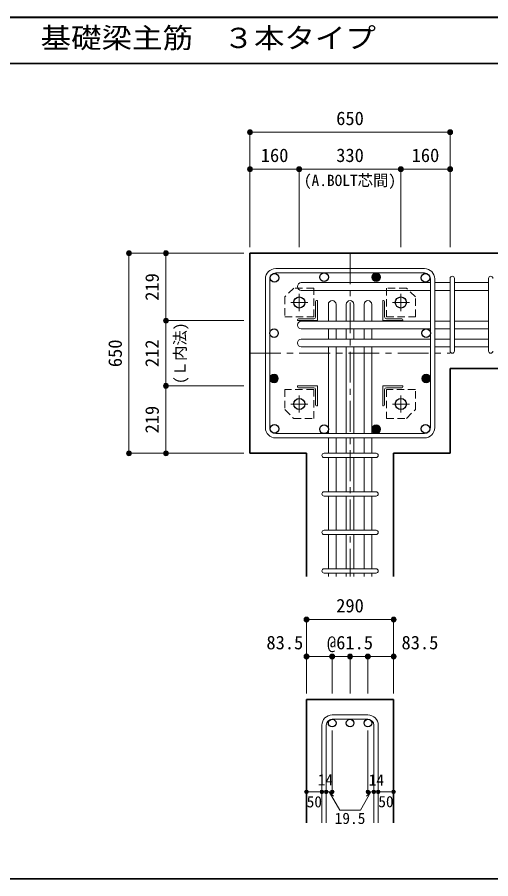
# Model space of a CAD drawing. Units: millimetres at full size, sheet at 1:20. Extents: x -3982 to 3969, y -2797 to 2801.
# Drawn here: x -628 to 910, y 2 to 2801 of the extents above; entities that cross this region are included whole.
import ezdxf
from ezdxf.enums import TextEntityAlignment as Align

# ---------------------------------------------------------------- set-up
doc = ezdxf.new("R2010")
doc.units = ezdxf.units.MM
doc.header["$LTSCALE"] = 20
doc.header["$PDMODE"] = 32
doc.header["$PDSIZE"] = 12
doc.linetypes.add('CHAIN1', pattern=[8, 5, -1, 1, -1])
doc.linetypes.add('DASHED1', pattern=[1.8, 1.2, -0.6])
for name, color, linetype, lineweight in [('6-1_躯体線', 2, 'Continuous', 35), ('6-2_A.Bolt_', 4, 'Continuous', 9), ('6-3_柱型主筋', 4, 'Continuous', 9), ('6-4_フープ', 7, 'Continuous', 18), ('6-5_梁主筋', 7, 'Continuous', 18), ('6-6_S.T.P.', 7, 'Continuous', 18), ('6-7_文字', 7, 'Continuous', 18), ('6-9', 4, 'DASHED1', 9), ('6-D_寸法', 4, 'Continuous', 9), ('F-0_枠', 6, 'Continuous', 40)]:
    doc.layers.add(name, color=color, linetype=linetype, lineweight=lineweight)
doc.styles.add('ＭＳ ゴシック', font='')
doc.styles.get('ＭＳ ゴシック').set_extended_font_data('MS Gothic')

msp = doc.modelspace()

# ---------------------------------------------------------------- linework, layer by layer
at = {"layer": '6-1_躯体線'}
for p, q in [((1178.29, 2034.12), (128.29, 2034.12)), ((128.29, 1384.12), (128.29, 2034.12)), ((1178.29, 1659.12), (778.29, 1659.12)), ((778.29, 1384.12), (778.29, 1659.12)), ((594.79, 984.12), (594.79, 1384.12)), ((778.29, 1384.12), (594.79, 1384.12)), ((311.79, 584.12), (311.79, 184.12)), ((311.79, 584.12), (594.79, 584.12)), ((594.79, 584.12), (594.79, 184.12))]:
    msp.add_line(p, q, dxfattribs=at)
msp.add_lwpolyline([(311.79, 984.12), (311.79, 1384.12), (128.29, 1384.12)], dxfattribs=at)
at = {"layer": '6-2_A.Bolt_', "linetype": 'CHAIN1'}
for p, q in [((288.29, 1901.92), (288.29, 1846.42)), ((618.29, 1901.92), (618.29, 1846.42)), ((260.49, 1874.12), (315.99, 1874.12)), ((646.09, 1874.12), (590.59, 1874.12)), ((288.29, 1516.32), (288.29, 1571.82)), ((618.29, 1516.33), (618.29, 1571.82)), ((260.49, 1544.12), (315.99, 1544.12)), ((646.09, 1544.13), (590.59, 1544.13))]:
    msp.add_line(p, q, dxfattribs=at)
at = {"layer": '6-2_A.Bolt_'}
for p, q in [((341.29, 1877.12), (341.29, 1827.12)), ((347.29, 1880.12), (344.29, 1880.12)), ((347.29, 1880.12), (347.29, 1815.12)), ((559.29, 1880.12), (559.29, 1815.12)), ((559.29, 1880.12), (562.29, 1880.12)), ((565.29, 1877.12), (565.29, 1827.12)), ((285.29, 1821.12), (335.29, 1821.12)), ((621.29, 1821.12), (571.29, 1821.12)), ((282.29, 1815.12), (282.29, 1818.12)), ((282.29, 1815.12), (347.29, 1815.12)), ((624.29, 1815.12), (559.29, 1815.12)), ((624.29, 1815.12), (624.29, 1818.12)), ((282.29, 1603.12), (282.29, 1600.12)), ((282.29, 1603.12), (347.29, 1603.12)), ((285.29, 1597.12), (335.29, 1597.12)), ((347.29, 1538.12), (347.29, 1603.12)), ((559.29, 1538.12), (559.29, 1603.13)), ((624.29, 1603.13), (559.29, 1603.13)), ((621.29, 1597.13), (571.29, 1597.13)), ((624.29, 1603.13), (624.29, 1600.13)), ((341.29, 1541.12), (341.29, 1591.12)), ((565.29, 1541.12), (565.29, 1591.13)), ((347.29, 1538.12), (344.29, 1538.12)), ((559.29, 1538.12), (562.29, 1538.12))]:
    msp.add_line(p, q, dxfattribs=at)
at = {"layer": '6-2_A.Bolt_', "color": 3, "lineweight": 25}
for centre in [(288.29, 1874.12), (618.29, 1874.12), (288.29, 1544.12), (618.29, 1544.13)]:
    msp.add_circle(centre, 18, dxfattribs=at)
at = {"layer": '6-2_A.Bolt_'}
for centre, radius, start, end in [((344.29, 1877.12), 3, 90, 180), ((562.29, 1877.12), 3, 0, 90), ((285.29, 1818.12), 3, 90, 180), ((335.29, 1827.12), 6, 270, 0), ((571.29, 1827.12), 6, 180, 270), ((621.29, 1818.12), 3, 0, 90), ((285.29, 1600.12), 3, 180, 270), ((335.29, 1591.12), 6, 0, 90), ((571.29, 1591.13), 6, 90, 180), ((621.29, 1600.13), 3, 270, 0), ((344.29, 1541.12), 3, 180, 270), ((562.29, 1541.12), 3, 270, 0)]:
    msp.add_arc(centre, radius, start, end, dxfattribs=at)
at = {"layer": '6-3_柱型主筋', "color": 3, "lineweight": 25}
for centre in [(207.9, 1954.51), (368.79, 1956.12), (698.68, 1954.51), (206.29, 1774.12), (700.29, 1774.12), (207.9, 1463.74), (368.79, 1462.12), (698.68, 1463.74)]:
    msp.add_circle(centre, 14, dxfattribs=at)
at = {"layer": '6-3_柱型主筋'}
for centre, radius in [((537.79, 1956.12), 14), ((537.79, 1956.12), 12.5), ((537.79, 1956.12), 11), ((537.79, 1956.12), 9.5), ((537.79, 1956.12), 8), ((537.79, 1956.12), 6.5), ((537.79, 1956.12), 5), ((537.79, 1956.12), 3.5), ((537.79, 1956.12), 2), ((537.79, 1956.12), 0.5), ((206.29, 1627.33), 14), ((206.29, 1627.33), 12.5), ((206.29, 1627.33), 11), ((206.29, 1627.33), 9.5), ((206.29, 1627.33), 8), ((206.29, 1627.33), 6.5), ((206.29, 1627.33), 5), ((206.29, 1627.33), 3.5), ((206.29, 1627.33), 2), ((206.29, 1627.33), 0.5), ((700.29, 1627.33), 14), ((700.29, 1627.33), 12.5), ((700.29, 1627.33), 11), ((700.29, 1627.33), 9.5), ((700.29, 1627.33), 8), ((700.29, 1627.33), 6.5), ((700.29, 1627.33), 5), ((700.29, 1627.33), 3.5), ((700.29, 1627.33), 2), ((700.29, 1627.33), 0.5), ((537.79, 1462.12), 14), ((537.79, 1462.12), 12.5), ((537.79, 1462.12), 11), ((537.79, 1462.12), 9.5), ((537.79, 1462.12), 8), ((537.79, 1462.12), 6.5), ((537.79, 1462.12), 5), ((537.79, 1462.12), 3.5), ((537.79, 1462.12), 2), ((537.79, 1462.12), 0.5)]:
    msp.add_circle(centre, radius, dxfattribs=at)
at = {"layer": '6-4_フープ'}
for p, q in [((694.79, 1984.12), (211.79, 1984.12)), ((694.79, 1970.12), (211.79, 1970.12)), ((178.29, 1467.62), (178.29, 1950.62)), ((192.29, 1467.62), (192.29, 1950.62)), ((714.29, 1467.62), (714.29, 1950.62)), ((728.29, 1467.62), (728.29, 1950.62)), ((694.79, 1448.12), (211.79, 1448.12)), ((694.79, 1434.12), (211.79, 1434.12))]:
    msp.add_line(p, q, dxfattribs=at)
for centre, radius, start, end in [((211.79, 1950.62), 33.5, 90, 180), ((211.79, 1950.62), 19.5, 90, 180), ((694.79, 1950.62), 33.5, 0, 90), ((694.79, 1950.62), 19.5, 0, 90), ((211.79, 1467.62), 33.5, 180, 270), ((211.79, 1467.62), 19.5, 180, 270), ((694.79, 1467.62), 19.5, 270, 0), ((694.79, 1467.62), 33.5, 270, 0)]:
    msp.add_arc(centre, radius, start, end, dxfattribs=at)
at = {"layer": '6-5_梁主筋'}
for p, q in [((294.79, 1938.49), (714.29, 1938.49)), ((778.29, 1938.49), (728.29, 1938.49)), ((903.29, 1938.49), (792.29, 1938.49)), ((294.79, 1913.49), (714.29, 1913.49)), ((778.29, 1913.49), (728.29, 1913.49)), ((903.29, 1913.49), (792.29, 1913.49)), ((382.79, 1867.62), (382.79, 1813.12)), ((407.79, 1867.62), (407.79, 1813.12)), ((440.79, 1867.62), (440.79, 1813.12)), ((465.79, 1867.62), (465.79, 1813.12)), ((498.79, 1867.62), (498.79, 1813.12)), ((523.79, 1867.62), (523.79, 1813.12)), ((294.79, 1813.12), (714.29, 1813.12)), ((778.29, 1813.12), (728.29, 1813.12)), ((903.29, 1813.12), (792.29, 1813.12)), ((294.79, 1788.12), (714.29, 1788.12)), ((382.79, 1788.12), (382.79, 1755.12)), ((407.79, 1788.12), (407.79, 1755.12)), ((440.79, 1788.12), (440.79, 1755.12)), ((465.79, 1788.12), (465.79, 1755.12)), ((498.79, 1788.12), (498.79, 1755.12)), ((523.79, 1788.12), (523.79, 1755.12)), ((778.29, 1788.12), (728.29, 1788.12)), ((903.29, 1788.12), (792.29, 1788.12)), ((294.79, 1755.12), (714.29, 1755.12)), ((778.29, 1755.12), (728.29, 1755.12)), ((903.29, 1755.12), (792.29, 1755.12)), ((294.79, 1730.12), (714.29, 1730.12)), ((382.79, 1730.12), (382.79, 1448.12)), ((407.79, 1730.12), (407.79, 1448.12)), ((440.79, 1730.12), (440.79, 1448.12)), ((465.79, 1730.12), (465.79, 1448.12)), ((498.79, 1730.12), (498.79, 1448.12)), ((523.79, 1730.12), (523.79, 1448.12)), ((778.29, 1730.12), (728.29, 1730.12)), ((903.29, 1730.12), (792.29, 1730.12)), ((382.79, 1434.12), (382.79, 1384.12)), ((407.79, 1434.12), (407.79, 1384.12)), ((440.79, 1434.12), (440.79, 1384.12)), ((465.79, 1434.12), (465.79, 1384.12)), ((498.79, 1434.12), (498.79, 1384.12)), ((523.79, 1434.12), (523.79, 1384.12)), ((382.79, 1370.12), (382.79, 1259.12)), ((407.79, 1370.12), (407.79, 1259.12)), ((440.79, 1370.12), (440.79, 1259.12)), ((465.79, 1370.12), (465.79, 1259.12)), ((498.79, 1370.12), (498.79, 1259.12)), ((523.79, 1370.12), (523.79, 1259.12)), ((382.79, 1245.12), (382.79, 1134.12)), ((407.79, 1245.12), (407.79, 1134.12)), ((440.79, 1245.12), (440.79, 1134.12)), ((465.79, 1245.12), (465.79, 1134.12)), ((498.79, 1245.12), (498.79, 1134.12)), ((523.79, 1245.12), (523.79, 1134.12)), ((382.79, 1120.12), (382.79, 1009.12)), ((407.79, 1120.12), (407.79, 1009.12)), ((440.79, 1120.12), (440.79, 1009.12)), ((465.79, 1120.12), (465.79, 1009.12)), ((498.79, 1120.12), (498.79, 1009.12)), ((523.79, 1120.12), (523.79, 1009.12)), ((382.79, 995.12), (382.79, 984.12)), ((407.79, 995.12), (407.79, 984.12)), ((440.79, 995.12), (440.79, 984.12)), ((465.79, 995.12), (465.79, 984.12)), ((498.79, 995.12), (498.79, 984.12)), ((523.79, 995.12), (523.79, 984.12))]:
    msp.add_line(p, q, dxfattribs=at)
at = {"layer": '6-5_梁主筋', "color": 3, "lineweight": 25}
for centre in [(395.29, 507.62), (453.29, 507.62), (511.29, 507.62)]:
    msp.add_circle(centre, 12.5, dxfattribs=at)
at = {"layer": '6-5_梁主筋'}
for centre, start, end in [((294.79, 1925.99), 90, 180), ((294.79, 1925.99), 180, 270), ((395.29, 1867.62), 90, 180), ((395.29, 1867.62), 0, 90), ((453.29, 1867.62), 90, 180), ((453.29, 1867.62), 0, 90), ((511.29, 1867.62), 90, 180), ((511.29, 1867.62), 0, 90), ((294.79, 1800.62), 90, 180), ((294.79, 1800.62), 180, 270), ((294.79, 1742.62), 90, 180), ((294.79, 1742.62), 180, 270)]:
    msp.add_arc(centre, 12.5, start, end, dxfattribs=at)
at = {"layer": '6-6_S.T.P.'}
for p, q in [((778.29, 1716.12), (778.29, 1952.1)), ((778.29, 1716.12), (778.29, 1952.1)), ((778.29, 1716.12), (778.29, 1952.1)), ((778.29, 1716.12), (778.29, 1952.1)), ((792.29, 1716.12), (792.29, 1952.1)), ((792.29, 1716.12), (792.29, 1952.1)), ((792.29, 1716.12), (792.29, 1952.1)), ((792.29, 1716.12), (792.29, 1952.1)), ((903.29, 1716.12), (903.29, 1952.1)), ((368.79, 1384.12), (537.4, 1384.12)), ((368.79, 1370.12), (537.4, 1370.12)), ((368.79, 1259.12), (537.4, 1259.12)), ((368.79, 1245.12), (537.4, 1245.12)), ((368.79, 1134.12), (537.4, 1134.12)), ((368.79, 1120.12), (537.4, 1120.12)), ((368.79, 1009.12), (537.4, 1009.12)), ((368.79, 995.12), (537.4, 995.12)), ((511.29, 534.12), (395.29, 534.12)), ((511.29, 520.12), (395.29, 520.12)), ((361.79, 500.62), (361.79, 184.12)), ((375.79, 500.62), (375.79, 184.12)), ((530.79, 500.62), (530.79, 184.12)), ((544.79, 500.62), (544.79, 184.12))]:
    msp.add_line(p, q, dxfattribs=at)
for centre, radius, start, end in [((785.29, 1952.49), 7, 0, 180), ((785.29, 1952.49), 7, 0, 180), ((785.29, 1952.49), 7, 0, 180), ((785.29, 1952.49), 7, 0, 180), ((910.29, 1952.49), 7, 0, 180), ((785.29, 1716.12), 7, 180, 0), ((785.29, 1716.12), 7, 180, 0), ((785.29, 1716.12), 7, 180, 0), ((785.29, 1716.12), 7, 180, 0), ((910.29, 1716.12), 7, 180, 0), ((368.79, 1377.12), 7, 90, 270), ((368.79, 1377.12), 7, 90, 270), ((368.79, 1377.12), 7, 90, 270), ((368.79, 1377.12), 7, 90, 270), ((537.79, 1377.12), 7, 270, 90), ((537.79, 1377.12), 7, 270, 90), ((537.79, 1377.12), 7, 270, 90), ((537.79, 1377.12), 7, 270, 90), ((368.79, 1252.12), 7, 90, 270), ((537.79, 1252.12), 7, 270, 90), ((368.79, 1127.12), 7, 90, 270), ((537.79, 1127.12), 7, 270, 90), ((368.79, 1002.12), 7, 90, 270), ((537.79, 1002.12), 7, 270, 90), ((395.29, 500.62), 33.5, 90, 180), ((511.29, 500.62), 33.5, 0, 90), ((395.29, 500.62), 19.5, 90, 180), ((511.29, 500.62), 19.5, 0, 90)]:
    msp.add_arc(centre, radius, start, end, dxfattribs=at)
at = {"layer": '6-9'}
for points in [[(241.29, 1827.12), (335.29, 1827.12), (335.29, 1921.12), (270.29, 1921.12), (241.29, 1892.12)], [(665.29, 1827.12), (665.29, 1892.12), (636.29, 1921.12), (571.29, 1921.12), (571.29, 1827.12)], [(335.29, 1497.12), (335.29, 1591.12), (241.29, 1591.12), (241.29, 1526.12), (270.29, 1497.12)], [(665.29, 1591.13), (571.29, 1591.13), (571.29, 1497.12), (636.29, 1497.12), (665.29, 1526.12)]]:
    msp.add_lwpolyline(points, close=True, dxfattribs=at)
at = {"layer": '6-D_寸法'}
for p, q in [((128.29, 2427.15), (778.29, 2427.15)), ((778.29, 2427.15), (778.29, 2307.15)), ((128.29, 2307.15), (288.29, 2307.15)), ((288.29, 2307.15), (288.29, 2054.12)), ((288.29, 2307.15), (618.29, 2307.15)), ((618.29, 2307.15), (618.29, 2054.12)), ((618.29, 2307.15), (778.29, 2307.15)), ((778.29, 2307.15), (778.29, 2054.12)), ((-264.74, 2034.12), (-144.74, 2034.12)), ((-264.74, 2034.12), (-264.74, 1384.12)), ((-144.74, 2034.12), (108.29, 2034.12)), ((-144.74, 2034.12), (-144.74, 1815.12)), ((-144.74, 1815.12), (108.29, 1815.12)), ((-144.74, 1815.12), (-144.74, 1603.12)), ((-144.74, 1603.12), (108.29, 1603.12)), ((-144.74, 1603.12), (-144.74, 1384.12)), ((311.79, 844.12), (594.79, 844.12)), ((594.79, 844.12), (594.79, 724.12)), ((311.79, 724.12), (311.79, 604.12)), ((395.29, 724.12), (395.29, 604.12)), ((453.29, 724.12), (453.29, 604.12)), ((511.29, 724.12), (511.29, 604.12)), ((594.79, 724.12), (594.79, 604.12)), ((395.29, 284.12), (395.29, 483.45)), ((511.29, 284.12), (511.29, 483.45)), ((311.79, 284.12), (361.79, 284.12)), ((361.79, 284.12), (395.29, 284.12)), ((385.54, 284.12), (399.68, 269.98)), ((385.54, 284.12), (419.76, 224.85)), ((521.04, 284.12), (486.82, 224.85)), ((521.04, 284.12), (506.9, 269.98)), ((511.29, 284.12), (594.79, 284.12)), ((530.79, 284.12), (544.79, 284.12)), ((419.76, 224.85), (486.82, 224.85))]:
    msp.add_line(p, q, dxfattribs=at)
at = {"layer": '6-D_寸法', "linetype": 'CHAIN1'}
for p, q in [((453.29, 2034.12), (453.29, 984.12)), ((128.29, 1709.12), (778.29, 1709.12))]:
    msp.add_line(p, q, dxfattribs=at)
at = {"layer": '6-D_寸法'}
for points in [[(128.29, 2427.15), (128.29, 2307.15), (128.29, 2054.12)], [(-264.74, 1384.12), (-144.74, 1384.12), (108.29, 1384.12)], [(311.79, 844.12), (311.79, 724.12), (395.29, 724.12)], [(395.29, 724.12), (453.29, 724.12), (594.79, 724.12)]]:
    msp.add_lwpolyline(points, dxfattribs=at)
for centre, radius in [((128.29, 2427.15), 8), ((778.29, 2427.15), 8), ((128.29, 2427.15), 7.2), ((128.29, 2427.15), 6.4), ((128.29, 2427.15), 5.6), ((128.29, 2427.15), 4.8), ((128.29, 2427.15), 4), ((128.29, 2427.15), 3.2), ((128.29, 2427.15), 2.4), ((128.29, 2427.15), 1.6), ((128.29, 2427.15), 0.8), ((778.29, 2427.15), 7.2), ((778.29, 2427.15), 6.4), ((778.29, 2427.15), 5.6), ((778.29, 2427.15), 4.8), ((778.29, 2427.15), 4), ((778.29, 2427.15), 3.2), ((778.29, 2427.15), 2.4), ((778.29, 2427.15), 1.6), ((778.29, 2427.15), 0.8), ((128.29, 2307.15), 8), ((128.29, 2307.15), 7.2), ((128.29, 2307.15), 6.4), ((128.29, 2307.15), 5.6), ((128.29, 2307.15), 4.8), ((128.29, 2307.15), 4), ((128.29, 2307.15), 3.2), ((128.29, 2307.15), 2.4), ((128.29, 2307.15), 1.6), ((128.29, 2307.15), 0.8), ((288.29, 2307.15), 8), ((288.29, 2307.15), 7.2), ((288.29, 2307.15), 6.4), ((288.29, 2307.15), 5.6), ((288.29, 2307.15), 4.8), ((288.29, 2307.15), 4), ((288.29, 2307.15), 3.2), ((288.29, 2307.15), 2.4), ((288.29, 2307.15), 1.6), ((288.29, 2307.15), 0.8), ((618.29, 2307.15), 8), ((618.29, 2307.15), 7.2), ((618.29, 2307.15), 6.4), ((618.29, 2307.15), 5.6), ((618.29, 2307.15), 4.8), ((618.29, 2307.15), 4), ((618.29, 2307.15), 3.2), ((618.29, 2307.15), 2.4), ((618.29, 2307.15), 1.6), ((618.29, 2307.15), 0.8), ((778.29, 2307.15), 8), ((778.29, 2307.15), 7.2), ((778.29, 2307.15), 6.4), ((778.29, 2307.15), 5.6), ((778.29, 2307.15), 4.8), ((778.29, 2307.15), 4), ((778.29, 2307.15), 3.2), ((778.29, 2307.15), 2.4), ((778.29, 2307.15), 1.6), ((778.29, 2307.15), 0.8), ((-264.74, 2034.12), 8), ((-264.74, 2034.12), 7.2), ((-264.74, 2034.12), 6.4), ((-264.74, 2034.12), 5.6), ((-264.74, 2034.12), 4.8), ((-264.74, 2034.12), 4), ((-264.74, 2034.12), 3.2), ((-264.74, 2034.12), 2.4), ((-264.74, 2034.12), 1.6), ((-264.74, 2034.12), 0.8), ((-144.74, 2034.12), 8), ((-144.74, 2034.12), 7.2), ((-144.74, 2034.12), 6.4), ((-144.74, 2034.12), 5.6), ((-144.74, 2034.12), 4.8), ((-144.74, 2034.12), 4), ((-144.74, 2034.12), 3.2), ((-144.74, 2034.12), 2.4), ((-144.74, 2034.12), 1.6), ((-144.74, 2034.12), 0.8), ((-144.74, 1815.12), 8), ((-144.74, 1815.12), 7.2), ((-144.74, 1815.12), 6.4), ((-144.74, 1815.12), 5.6), ((-144.74, 1815.12), 4.8), ((-144.74, 1815.12), 4), ((-144.74, 1815.12), 3.2), ((-144.74, 1815.12), 2.4), ((-144.74, 1815.12), 1.6), ((-144.74, 1815.12), 0.8), ((-144.74, 1603.12), 8), ((-144.74, 1603.12), 7.2), ((-144.74, 1603.12), 6.4), ((-144.74, 1603.12), 5.6), ((-144.74, 1603.12), 4.8), ((-144.74, 1603.12), 4), ((-144.74, 1603.12), 3.2), ((-144.74, 1603.12), 2.4), ((-144.74, 1603.12), 1.6), ((-144.74, 1603.12), 0.8), ((-264.74, 1384.12), 8), ((-264.74, 1384.12), 7.2), ((-264.74, 1384.12), 6.4), ((-264.74, 1384.12), 5.6), ((-264.74, 1384.12), 4.8), ((-264.74, 1384.12), 4), ((-264.74, 1384.12), 3.2), ((-264.74, 1384.12), 2.4), ((-264.74, 1384.12), 1.6), ((-264.74, 1384.12), 0.8), ((-144.74, 1384.12), 8), ((-144.74, 1384.12), 7.2), ((-144.74, 1384.12), 6.4), ((-144.74, 1384.12), 5.6), ((-144.74, 1384.12), 4.8), ((-144.74, 1384.12), 4), ((-144.74, 1384.12), 3.2), ((-144.74, 1384.12), 2.4), ((-144.74, 1384.12), 1.6), ((-144.74, 1384.12), 0.8), ((311.79, 844.12), 8), ((311.79, 844.12), 7.2), ((311.79, 844.12), 6.4), ((311.79, 844.12), 5.6), ((311.79, 844.12), 4.8), ((311.79, 844.12), 4), ((311.79, 844.12), 3.2), ((311.79, 844.12), 2.4), ((311.79, 844.12), 1.6), ((311.79, 844.12), 0.8), ((594.79, 844.12), 8), ((594.79, 844.12), 7.2), ((594.79, 844.12), 6.4), ((594.79, 844.12), 5.6), ((594.79, 844.12), 4.8), ((594.79, 844.12), 4), ((594.79, 844.12), 3.2), ((594.79, 844.12), 2.4), ((594.79, 844.12), 1.6), ((594.79, 844.12), 0.8), ((311.79, 724.12), 8), ((311.79, 724.12), 7.2), ((311.79, 724.12), 6.4), ((311.79, 724.12), 5.6), ((311.79, 724.12), 4.8), ((311.79, 724.12), 4), ((395.29, 724.12), 8), ((395.29, 724.12), 7.2), ((395.29, 724.12), 6.4), ((395.29, 724.12), 5.6), ((395.29, 724.12), 4.8), ((395.29, 724.12), 4), ((453.29, 724.12), 8), ((453.29, 724.12), 7.2), ((453.29, 724.12), 6.4), ((453.29, 724.12), 5.6), ((453.29, 724.12), 4.8), ((453.29, 724.12), 4), ((511.29, 724.12), 8), ((511.29, 724.12), 7.2), ((511.29, 724.12), 6.4), ((511.29, 724.12), 5.6), ((511.29, 724.12), 4.8), ((511.29, 724.12), 4), ((594.79, 724.12), 8), ((594.79, 724.12), 7.2), ((594.79, 724.12), 6.4), ((594.79, 724.12), 5.6), ((594.79, 724.12), 4.8), ((594.79, 724.12), 4), ((311.79, 724.12), 3.2), ((311.79, 724.12), 2.4), ((311.79, 724.12), 1.6), ((311.79, 724.12), 0.8), ((395.29, 724.12), 3.2), ((395.29, 724.12), 2.4), ((395.29, 724.12), 1.6), ((395.29, 724.12), 0.8), ((453.29, 724.12), 3.2), ((453.29, 724.12), 2.4), ((453.29, 724.12), 1.6), ((453.29, 724.12), 0.8), ((511.29, 724.12), 3.2), ((511.29, 724.12), 2.4), ((511.29, 724.12), 1.6), ((511.29, 724.12), 0.8), ((594.79, 724.12), 3.2), ((594.79, 724.12), 2.4), ((594.79, 724.12), 1.6), ((594.79, 724.12), 0.8), ((311.79, 284.12), 4), ((311.79, 284.12), 3.6), ((311.79, 284.12), 3.2), ((311.79, 284.12), 2.8), ((311.79, 284.12), 2.4), ((311.79, 284.12), 2), ((311.79, 284.12), 1.6), ((311.79, 284.12), 1.2), ((311.79, 284.12), 0.8), ((311.79, 284.12), 0.4), ((361.79, 284.12), 4), ((361.79, 284.12), 3.6), ((361.79, 284.12), 3.2), ((361.79, 284.12), 2.8), ((361.79, 284.12), 2.4), ((361.79, 284.12), 2), ((361.79, 284.12), 1.6), ((361.79, 284.12), 1.2), ((361.79, 284.12), 0.8), ((361.79, 284.12), 0.4), ((375.79, 284.12), 4), ((375.79, 284.12), 3.6), ((375.79, 284.12), 3.2), ((375.79, 284.12), 2.8), ((375.79, 284.12), 2.4), ((375.79, 284.12), 2), ((375.79, 284.12), 1.6), ((375.79, 284.12), 1.2), ((375.79, 284.12), 0.8), ((375.79, 284.12), 0.4), ((395.29, 284.12), 4), ((395.29, 284.12), 3.6), ((395.29, 284.12), 3.2), ((395.29, 284.12), 2.8), ((395.29, 284.12), 2.4), ((395.29, 284.12), 2), ((395.29, 284.12), 1.6), ((395.29, 284.12), 1.2), ((395.29, 284.12), 0.8), ((395.29, 284.12), 0.4), ((511.29, 284.12), 4), ((511.29, 284.12), 3.6), ((511.29, 284.12), 3.2), ((511.29, 284.12), 2.8), ((511.29, 284.12), 2.4), ((511.29, 284.12), 2), ((511.29, 284.12), 1.6), ((511.29, 284.12), 1.2), ((511.29, 284.12), 0.8), ((511.29, 284.12), 0.4), ((530.79, 284.12), 4), ((530.79, 284.12), 3.6), ((530.79, 284.12), 3.2), ((530.79, 284.12), 2.8), ((530.79, 284.12), 2.4), ((530.79, 284.12), 2), ((530.79, 284.12), 1.6), ((530.79, 284.12), 1.2), ((530.79, 284.12), 0.8), ((530.79, 284.12), 0.4), ((544.79, 284.12), 4), ((544.79, 284.12), 3.6), ((544.79, 284.12), 3.2), ((544.79, 284.12), 2.8), ((544.79, 284.12), 2.4), ((544.79, 284.12), 2), ((544.79, 284.12), 1.6), ((544.79, 284.12), 1.2), ((544.79, 284.12), 0.8), ((544.79, 284.12), 0.4), ((594.79, 284.12), 4), ((594.79, 284.12), 3.6), ((594.79, 284.12), 3.2), ((594.79, 284.12), 2.8), ((594.79, 284.12), 2.4), ((594.79, 284.12), 2), ((594.79, 284.12), 1.6), ((594.79, 284.12), 1.2), ((594.79, 284.12), 0.8), ((594.79, 284.12), 0.4)]:
    msp.add_circle(centre, radius, dxfattribs=at)
at = {"layer": '6-D_寸法', "color": 7}
for p in [(128.29, 2427.15), (778.29, 2427.15), (128.29, 2307.15), (288.29, 2307.15), (618.29, 2307.15), (778.29, 2307.15), (-264.74, 2034.12), (-144.74, 2034.12), (-144.74, 1815.12), (-144.74, 1603.12), (-264.74, 1384.12), (-144.74, 1384.12), (311.79, 844.12), (594.79, 844.12), (311.79, 724.12), (395.29, 724.12), (453.29, 724.12), (511.29, 724.12), (594.79, 724.12), (311.79, 284.12), (361.79, 284.12), (375.79, 284.12), (395.29, 284.12), (511.29, 284.12), (530.79, 284.12), (544.79, 284.12), (594.79, 284.12)]:
    msp.add_point(p, dxfattribs=at)
at = {"layer": 'F-0_枠'}
msp.add_line((-3981.92, 2800.77), (3969.4, 2800.77), dxfattribs=at)
at = {"layer": 'F-0_枠', "color": 2, "lineweight": 35}
for p, q in [((-3981.92, 2650.77), (2482.4, 2650.77)), ((2482.4, 1.97), (-3981.92, 1.97))]:
    msp.add_line(p, q, dxfattribs=at)

# ---------------------------------------------------------------- texts
at = {"layer": '6-7_文字', "color": 2, "style": 'ＭＳ ゴシック', "width": 1.1}
msp.add_text('\u3000\u3000基礎梁主筋\u3000３本タイプ', height=65.98, dxfattribs=at).set_placement((-749.76, 2680.77), align=Align.BOTTOM_LEFT)
at = {"layer": '6-D_寸法', "style": 'ＭＳ ゴシック'}
for s, height, p in [('650', 43.99, (408.29, 2437.15)), ('160', 43.99, (163.29, 2317.15)), ('330', 43.99, (408.29, 2317.15)), ('160', 43.99, (653.29, 2317.15)), ('(A.BOLT芯間)', 36.66, (303.29, 2241.42)), ('290', 43.99, (408.29, 854.12)), ('83.5', 43.99, (181.61, 734.12)), ('@61.5', 43.99, (378.29, 734.12)), ('83.5', 43.99, (620.42, 734.12)), ('14', 36.66, (348.48, 294.2)), ('14', 36.66, (513.78, 293.64)), ('50', 36.66, (312.25, 222.85)), ('50', 36.66, (544.93, 223.32)), ('19.5', 36.66, (403.29, 169.04))]:
    msp.add_text(s, height=height, dxfattribs=at).set_placement(p, align=Align.BOTTOM_LEFT)
for s, height, p in [('219', 43.99, (-154.74, 1879.62)), ('(Ｌ内法)', 36.66, (-69.52, 1609.12)), ('650', 43.99, (-274.74, 1664.12)), ('212', 43.99, (-154.74, 1664.12)), ('219', 43.99, (-154.74, 1448.62))]:
    msp.add_text(s, height=height, rotation=90, dxfattribs=at).set_placement(p, align=Align.BOTTOM_LEFT)

doc.saveas('drawing.dxf')
